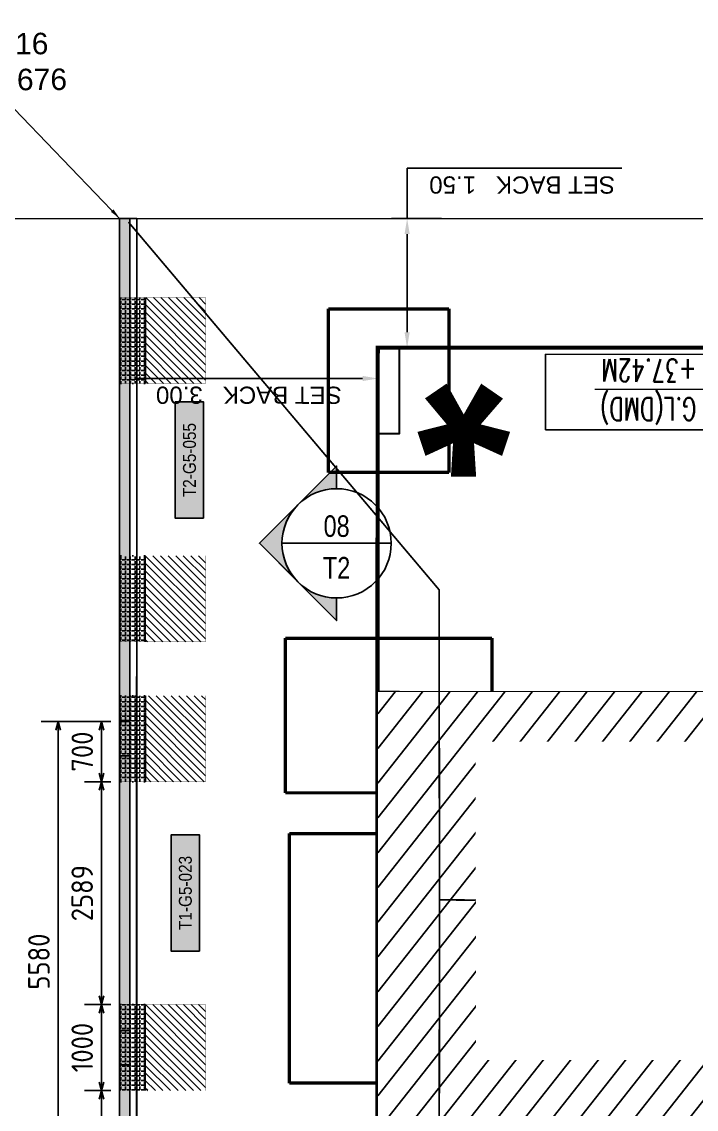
# Model space of a CAD drawing. Header units: centimetres. Extents: x -6122352 to 4157695, y -1694241 to 1947892.
# Drawn here: x 146221 to 154058, y -161125 to -148489 of the extents above; entities that cross this region are included whole.
import ezdxf
from ezdxf.enums import TextEntityAlignment as Align
from ezdxf.xclip import XClip

# ---------------------------------------------------------------- set-up
doc = ezdxf.new("R2010")
doc.units = ezdxf.units.CM
doc.header["$MEASUREMENT"] = 0
doc.header["$XCLIPFRAME"] = 2
doc.header["$PDMODE"] = 66
doc.header["$PDSIZE"] = 100
for name, pattern in [('DASHED2', [0.375, 0.25, -0.125]), ('XR-AR-END-SETTING OUT PLAN$0$23261-XR-AR-SI-GF$0$HIDDEN', [0.375, 0.25, -0.125]), ('XR-AR-END-SETTING OUT PLAN$0$23585-XR-AR-END-GROUND FLOOR$0$23261-XR-AR-SI-GF$0$HIDDEN', [0.375, 0.25, -0.125]), ('XR-AR-END-SETTING OUT PLAN$0$23585-XR-AR-END-GROUND FLOOR$0$945-4P-1-101-GROUND FLOOR PLAN$0$XR-MIDDLE-GROUND FLOOR PLAN$0$HIDDEN2', [0.1875, 0.125, -0.0625]), ('XR-AR-END-SETTING OUT PLAN$0$23585-XR-AR-END-GROUND FLOOR$0$XR-END-GROUND FLOOR PLAN$0$HIDDEN2', [0.1875, 0.125, -0.0625])]:
    doc.linetypes.add(name, pattern=pattern)
for name, color, linetype in [('00-MI-DIM', 7, 'Continuous'), ('23585-XR-AR-BOUNDARY WALLS AND SETBACKS$0$setback', 7, 'XR-AR-END-SETTING OUT PLAN$0$23261-XR-AR-SI-GF$0$HIDDEN'), ('@MI-FOOTINGS', 7, 'Continuous'), ('@MI-MEP', 7, 'Continuous'), ('@MI-REF LAYER', 7, 'Continuous'), ('@MI-TYPE-01', 30, 'Continuous'), ('@MI-TYPE-02', 6, 'Continuous'), ('B_TH_6', 7, 'Continuous'), ('PANEL-TAGS', 7, 'Continuous'), ('XR-AR-END-SETTING OUT PLAN$0$23585-XR-AR-END-GROUND FLOOR$0$A-Flor-Strs', 1, 'Continuous'), ('XREF1$0$S-LEVELS', 2, 'Continuous'), ('XREF1$0$TYPICAL NEW PROFILE', 3, 'Continuous')]:
    doc.layers.add(name, color=color, linetype=linetype)
for name, color, linetype, lineweight, true_color in [('08-Compound Wall-1', 7, 'Continuous', 25, 0xa80000), ('23585-XR-AR-DAMAC PLOT LIMITS$0$1-End units', 7, 'Continuous', 5, 0xf8991e), ('23585-XR-AR-DAMAC PLOT LIMITS$0$1-Open Space', 7, 'Continuous', 5, 0x90cf5a)]:
    doc.layers.add(name, color=color, linetype=linetype, lineweight=lineweight, true_color=true_color)
for name, color, linetype, lineweight in [('@ Foundations', 4, 'DASHED2', 50), ('A-ANNO-TEXT', 3, 'Continuous', 25), ('Text Coordinate', 7, 'Continuous', 15), ('XR-AR-END-SETTING OUT PLAN$0$23585-XR-AR-END-GROUND FLOOR$0$A-DOOR-FULL', 1, 'Continuous', 9), ('XR-AR-END-SETTING OUT PLAN$0$23585-XR-AR-END-GROUND FLOOR$0$A-FLOR-OVHD', 9, 'XR-AR-END-SETTING OUT PLAN$0$23585-XR-AR-END-GROUND FLOOR$0$23261-XR-AR-SI-GF$0$HIDDEN', 15), ('XR-AR-END-SETTING OUT PLAN$0$23585-XR-AR-END-GROUND FLOOR$0$A-GLAZ-SILL', 8, 'Continuous', 5), ('XR-AR-END-SETTING OUT PLAN$0$23585-XR-AR-END-GROUND FLOOR$0$A-GLAZ-WNDO', 232, 'Continuous', 9), ('XR-AR-END-SETTING OUT PLAN$0$23585-XR-AR-END-GROUND FLOOR$0$A-WALL', 7, 'Continuous', 30), ('XR-AR-END-SETTING OUT PLAN$0$23585-XR-AR-END-GROUND FLOOR$0$S-COLS', 51, 'Continuous', 40), ('XR-AR-END-SETTING OUT PLAN$0$23585-XR-AR-END-GROUND FLOOR$0$S-COLS-PATT', 8, 'Continuous', 5), ('XREF1$0$36-TAGLVL', 23, 'Continuous', 9)]:
    doc.layers.add(name, color=color, linetype=linetype, lineweight=lineweight)
doc.styles.add('Arial', font='arialbd.ttf')
doc.styles.add('Arial Narrow', font='ARIALN.TTF', dxfattribs={"width": 0.95, "height": 500})
doc.styles.add('PANELTAG_STYLE', font='arial.ttf')
doc.styles.add('Schueco-BEMSTIL', font='isocpeur.ttf', dxfattribs={"width": 0.9})
doc.styles.get("Standard").update_dxf_attribs({"font": 'arial.ttf'})
doc.styles.add('TITLE', font='arial.ttf')
doc.styles.add('XREF1$0$DLT_TEXT', font='romans.shx', dxfattribs={"width": 0.7})
doc.dimstyles.new('MI- JWC-TXT-2.5 MM', dxfattribs={"dimscale": 1.5, "dimtxt": 2.5, "dimasz": 1, "dimexe": 2, "dimexo": 1, "dimgap": 1, "dimtad": 1, "dimdec": 0, "dimdsep": 46, "dimtxsty": 'Schueco-BEMSTIL', "dimblk": 'OPEN30', "dimcen": 0, "dimdle": 2, "dimclrd": 140, "dimclre": 8, "dimclrt": 40, "dimadec": 0, "dimazin": 2, "dimtfac": 1, "dimtdec": 0, "dimtix": 1, "dimtmove": 2, "dimatfit": 3, "dimldrblk": 'OPEN', "dimfxl": 2, "dimlwd": -1, "dimlwe": -1, "dimarcsym": 0})
doc.dimstyles.get("Standard").update_dxf_attribs({"dimtxt": 5, "dimasz": 0.5, "dimexe": 0.18, "dimexo": 0.0625, "dimgap": 0.09, "dimtad": 0, "dimtih": 1, "dimtoh": 1, "dimdec": 0, "dimzin": 0, "dimdsep": 46, "dimtxsty": 'Standard', "dimcen": 0.09, "dimadec": 0, "dimazin": 0, "dimtfac": 1, "dimtdec": 0, "dimtofl": 0, "dimtmove": 0, "dimatfit": 3, "dimfxl": 1, "dimtolj": 1, "dimtzin": 0, "dimarcsym": 0})

# ---------------------------------------------------------------- blocks, each defined once
blk = doc.blocks.new('23585-XR-AR-BOUNDARY WALLS AND SETBACKS')
at = {"layer": '08-Compound Wall-1'}
blk.add_line((496602.551, 2768903.823), (496602.416, 2768903.676), dxfattribs=at)
at = {"layer": '23585-XR-AR-BOUNDARY WALLS AND SETBACKS$0$setback', "ltscale": 40, "const_width": 0.05}
blk.add_lwpolyline([(496638.181, 2768940.488), (496634.026, 2768935.953), (496629.972, 2768931.529), (496625.919, 2768927.106), (496621.866, 2768922.682), (496617.812, 2768918.258), (496613.759, 2768913.834), (496609.705, 2768909.411), (496605.549, 2768904.874), (496619.926, 2768891.701), (496624.083, 2768896.237), (496628.136, 2768900.661), (496632.19, 2768905.085), (496636.243, 2768909.508), (496640.296, 2768913.932), (496644.35, 2768918.356), (496648.403, 2768922.78), (496652.558, 2768927.314)], close=True, dxfattribs=at)
at = {"layer": '@MI-TYPE-01'}
for p, q in [((496620.173, 2768887.678), (496602.551, 2768903.823)), ((496602.416, 2768903.676), (496620.111, 2768887.462))]:
    blk.add_line(p, q, dxfattribs=at)
blk = doc.blocks.new('A$C9d9485f6')
at = {"layer": 'A-ANNO-TEXT', "rotation": 312.4881850805905}
blk.add_blockref('23585-XR-AR-BOUNDARY WALLS AND SETBACKS', (-2377088.535, -1504219.252), dxfattribs=at)
blk = doc.blocks.new('23585-XR-AR-DAMAC PLOT LIMITS')
at = {"layer": '23585-XR-AR-DAMAC PLOT LIMITS$0$1-End units', "color": 251, "true_color": 0x636466}
blk.add_lwpolyline([(496626.294, 2768894.21), (496620.111, 2768887.462), (496602.416, 2768903.676), (496608.599, 2768910.424)], close=True, dxfattribs=at)
at = {"layer": '23585-XR-AR-DAMAC PLOT LIMITS$0$1-Open Space', "color": 251, "true_color": 0x636466}
blk.add_lwpolyline([(496620.111, 2768887.462), (496637.806, 2768871.248), (496635.78, 2768869.036), (496618.085, 2768885.251), (496600.389, 2768901.464), (496602.416, 2768903.676)], close=True, dxfattribs=at)
blk = doc.blocks.new('A$Cf093b529')
at = {"layer": 'A-ANNO-TEXT'}
blk.add_blockref('23585-XR-AR-DAMAC PLOT LIMITS', (-495391.99, -2768603.442), dxfattribs=at)
blk = doc.blocks.new('A$C711b571c')
at = {"color": 1, "true_color": 0xeb0000, "const_width": 0.008}
blk.add_lwpolyline([(54.302, 0), (54.303, -24), (45.15, -24), (39.15, -24), (33.15, -24), (27.15, -24), (21.15, -24), (15.15, -24), (9.15, -24), (0, -24), (0, 0), (9.15, 0), (15.15, 0), (21.15, 0), (27.15, 0), (33.15, 0), (39.15, 0), (45.15, 0)], close=True, dxfattribs=at)
blk = doc.blocks.new('*U35')
for points in [[(91, 0), (41, 0), (41, 1021), (91, 1021)], [(0, 0), (38, 0), (38, -50), (50, -50), (50, -250), (0, -250)], [(1100, 0), (1062, 0), (1062, -50), (1050, -50), (1050, -250), (1100, -250)]]:
    blk.add_lwpolyline(points, close=True)
at = {"color": 8, "linetype": 'XR-AR-END-SETTING OUT PLAN$0$23585-XR-AR-END-GROUND FLOOR$0$XR-END-GROUND FLOOR PLAN$0$HIDDEN2'}
blk.add_arc((41, 0), 1021, 0, 90, dxfattribs=at)
at = {"layer": 'XR-AR-END-SETTING OUT PLAN$0$23585-XR-AR-END-GROUND FLOOR$0$A-GLAZ-SILL', "linetype": 'XR-AR-END-SETTING OUT PLAN$0$23585-XR-AR-END-GROUND FLOOR$0$945-4P-1-101-GROUND FLOOR PLAN$0$XR-MIDDLE-GROUND FLOOR PLAN$0$HIDDEN2', "ltscale": 3}
blk.add_lwpolyline([(0, 0), (1100, 0), (1100, -250), (0, -250)], close=True, dxfattribs=at)
blk = doc.blocks.new('*U37')
for points in [[(91, 0), (41, 0), (41, 1021), (91, 1021)], [(0, 0), (38, 0), (38, -50), (50, -50), (50, -110), (0, -110)], [(1100, 0), (1062, 0), (1062, -50), (1050, -50), (1050, -110), (1100, -110)]]:
    blk.add_lwpolyline(points, close=True)
at = {"color": 8, "linetype": 'XR-AR-END-SETTING OUT PLAN$0$23585-XR-AR-END-GROUND FLOOR$0$XR-END-GROUND FLOOR PLAN$0$HIDDEN2'}
blk.add_arc((41, 0), 1021, 0, 90, dxfattribs=at)
at = {"layer": 'XR-AR-END-SETTING OUT PLAN$0$23585-XR-AR-END-GROUND FLOOR$0$A-GLAZ-SILL', "linetype": 'XR-AR-END-SETTING OUT PLAN$0$23585-XR-AR-END-GROUND FLOOR$0$945-4P-1-101-GROUND FLOOR PLAN$0$XR-MIDDLE-GROUND FLOOR PLAN$0$HIDDEN2', "ltscale": 3}
blk.add_lwpolyline([(0, 0), (1100, 0), (1100, -110), (0, -110)], close=True, dxfattribs=at)
blk = doc.blocks.new('XR-AR-END-SETTING OUT PLAN$0$23585-XR-AR-END-GROUND FLOOR$0$A$C75a8815d')
at = {"layer": 'XR-AR-END-SETTING OUT PLAN$0$23585-XR-AR-END-GROUND FLOOR$0$S-COLS', "color": 252, "lineweight": 30}
for points in [[(0, 3500), (0, 2700), (250, 2700), (250, 3500)], [(0, 0), (0, 550), (250, 550), (250, 0)], [(0, -4000), (0, -3000), (250, -3000), (250, -4000)]]:
    blk.add_lwpolyline(points, close=True, dxfattribs=at)
blk = doc.blocks.new('XR-AR-END-SETTING OUT PLAN')
at = {"layer": 'XR-AR-END-SETTING OUT PLAN$0$23585-XR-AR-END-GROUND FLOOR$0$A-FLOR-OVHD', "color": 8}
blk.add_line((3200, 10250), (3200, 9000), dxfattribs=at)
at = {"layer": 'XR-AR-END-SETTING OUT PLAN$0$23585-XR-AR-END-GROUND FLOOR$0$A-FLOR-OVHD', "color": 8, "ltscale": 5}
for p, q in [((4150, 9210), (3250, 9610)), ((3250, 9210), (4150, 9610))]:
    blk.add_line(p, q, dxfattribs=at)
blk.add_lwpolyline([(3250, 9210), (4150, 9210), (4150, 9610), (3250, 9610)], close=True, dxfattribs=at)
at = {"layer": 'XR-AR-END-SETTING OUT PLAN$0$23585-XR-AR-END-GROUND FLOOR$0$A-Flor-Strs', "color": 8}
for p, q in [((3000, 10250), (3000, 9000)), ((3300, 10250), (3300, 9000)), ((3300, 9550), (3171, 9681)), ((3000, 9550), (3300, 9550)), ((3300, 9550), (3171, 9419))]:
    blk.add_line(p, q, dxfattribs=at)
at = {"layer": 'XR-AR-END-SETTING OUT PLAN$0$23585-XR-AR-END-GROUND FLOOR$0$A-GLAZ-SILL', "color": 8}
blk.add_line((3250, 6050), (3250, 8200), dxfattribs=at)
at = {"layer": 'XR-AR-END-SETTING OUT PLAN$0$23585-XR-AR-END-GROUND FLOOR$0$A-GLAZ-WNDO', "color": 8}
for p, q in [((3000, 8200), (3000, 8150)), ((3150, 8150), (3000, 8150)), ((3150, 8200), (3150, 8150)), ((3150, 6100), (3150, 8200)), ((3000, 7448), (3000, 7498)), ((3000, 7498), (3150, 7498)), ((3150, 7498), (3150, 7448)), ((3150, 7448), (3000, 7448)), ((3000, 6747), (3000, 6797)), ((3000, 6797), (3150, 6797)), ((3150, 6747), (3000, 6747)), ((3150, 6797), (3150, 6747)), ((3000, 6050), (3000, 6100)), ((3000, 6100), (3150, 6100)), ((3150, 6100), (3150, 6050)), ((3000, 6050), (3250, 6050))]:
    blk.add_line(p, q, dxfattribs=at)
for points in [[(3250, 8200), (3000, 8200)], [(3000, 7498), (3000, 8150)], [(3050, 8150), (3050, 7498)], [(3000, 6100), (3000, 7448)], [(3050, 7448), (3050, 6797)], [(3050, 6747), (3050, 6100)]]:
    blk.add_lwpolyline(points, dxfattribs=at)
at = {"layer": 'XR-AR-END-SETTING OUT PLAN$0$23585-XR-AR-END-GROUND FLOOR$0$A-WALL', "color": 8}
for points in [[(9250, 6650), (9050, 6650), (9050, 8750), (6850, 8750), (6850, 8700), (6750, 8700), (6750, 8750), (6650, 8750), (6650, 8850), (6950, 8850), (6950, 8900), (7050, 8900), (7050, 8850), (9050, 8850), (9050, 10350), (7050, 10350), (7050, 9800), (6950, 9800), (6950, 10550), (7050, 10550), (7050, 10450), (9050, 10450), (9050, 19523), (9250, 19523)], [(4790, 8750), (3250, 8750), (3250, 8200), (3000, 8200), (3000, 9000), (4540, 9000), (4540, 9050), (4790, 9050)], [(5650, 8750), (4790, 8750), (4790, 8850), (5650, 8850)], [(3250, 5750), (3250, 5750), (3250, 6050), (3000, 6050), (3000, 5500), (3250, 5500)], [(3250, 5500), (7760, 5500), (7760, 5750), (3250, 5750)]]:
    blk.add_lwpolyline(points, close=True, dxfattribs=at)
blk.add_lwpolyline([(3850, 10500), (5750, 10500), (5750, 10250), (4790, 10250), (4790, 10150), (4540, 10150), (4540, 10250), (3000, 10250), (3000, 12000), (3250, 12000), (3250, 11100), (3850, 11100), (3850, 10500)], dxfattribs=at)
at = {"layer": 'XR-AR-END-SETTING OUT PLAN$0$23585-XR-AR-END-GROUND FLOOR$0$A-DOOR-FULL', "color": 8, "xscale": -1, "rotation": 270}
blk.add_blockref('*U35', (4790, 9050), dxfattribs=at)
at = {"layer": 'XR-AR-END-SETTING OUT PLAN$0$23585-XR-AR-END-GROUND FLOOR$0$A-DOOR-FULL', "color": 8, "xscale": 0.9090909090912127, "yscale": 0.9090909090912127, "zscale": 0.9090909090912127, "rotation": 179.9999999999999}
blk.add_blockref('*U37', (6650, 8750), dxfattribs=at)
at = {"layer": 'XR-AR-END-SETTING OUT PLAN$0$23585-XR-AR-END-GROUND FLOOR$0$S-COLS-PATT', "color": 8}
blk.add_blockref('XR-AR-END-SETTING OUT PLAN$0$23585-XR-AR-END-GROUND FLOOR$0$A$C75a8815d', (3000, 5500), dxfattribs=at)
blk = doc.blocks.new('END UNIT')
at = {"xscale": 0.001, "yscale": 0.001, "zscale": 0.001}
blk.add_blockref('XR-AR-END-SETTING OUT PLAN', (-9.15, 0), dxfattribs=at)
blk = doc.blocks.new('TH_6')
at = {"xscale": -1}
blk.add_blockref('END UNIT', (495838.305, 2769163.997), dxfattribs=at)
at = {"insert": (495843.455, 2769166.997), "char_height": 2, "attachment_point": 2, "style": 'Arial'}
blk.add_mtext('\\pxqc;*', dxfattribs=at)
blk = doc.blocks.new('23585-XR-AR-MALDIVE-3$0$TH_6')
at = {"layer": 'B_TH_6', "xscale": 1.000019685734281, "yscale": 1.000019685734281, "zscale": 1.000019685734281}
blk.add_blockref('TH_6', (-9.76, -54.513), dxfattribs=at)
at = {"layer": '@ Foundations', "linetype": 'DASHED2', "ltscale": 25}
for points in [[(495843.181, 2769171.142), (495843.181, 2769174.042), (495845.481, 2769174.042), (495845.481, 2769171.142)], [(495845.531, 2769168.872), (495843.131, 2769168.872), (495843.131, 2769170.672), (495845.531, 2769170.672)], [(495843.631, 2769165.047), (495843.631, 2769166.947), (495845.031, 2769166.947), (495845.031, 2769165.047)]]:
    blk.add_lwpolyline(points, close=True, dxfattribs=at)
blk = doc.blocks.new('XREF1$0$LVL  ATTR')
at = {"color": 7}
blk.add_wipeout([(-0.337, 0.384), (1.897, 0.384), (1.897, -0.45), (-0.337, -0.45)], dxfattribs=at)
at = {"layer": 'XREF1$0$36-TAGLVL', "extrusion": (-4.88814e-07, 1.40652e-17, 1)}
h = blk.add_hatch(color=252, dxfattribs=at)
h.paths.add_polyline_path([(-0.065, 0.156, 0.414214), (-0.222, 0), (-0.065, 0)])
h.paths.add_polyline_path([(0.091, 0), (-0.065, 0), (-0.065, -0.156, 0.414214)])
for p, q in [((-0.065, -0.26), (-0.065, 0.26)), ((1.351, 0, 0), (-0.325, 0, 0))]:
    blk.add_line(p, q, dxfattribs=at)
blk.add_circle((-0.065, 0, 0), 0.156, dxfattribs=at)
at = {"layer": 'XREF1$0$S-LEVELS', "color": 1}
blk.add_lwpolyline([(-0.337, 0.384), (1.897, 0.384), (1.897, -0.45), (-0.337, -0.45)], close=True, dxfattribs=at)
at = {"layer": 'XREF1$0$TYPICAL NEW PROFILE', "color": 3, "style": 'XREF1$0$DLT_TEXT', "width": 0.7}
for tag, p in [('+0.00M', (0.241, 0.067, 0)), ('S.S.L', (0.241, -0.345, 0))]:
    blk.add_attdef(tag, p, '', height=0.25, dxfattribs=at)
blk = doc.blocks.new('*D490')
at = {"color": 0, "lineweight": -2, "transparency": 16777216}
for p, q in [((494370.486, 2767861.932), (494370.917, 2767861.932)), ((494370.737, 2767860.61), (494370.737, 2767861.752)), ((494370.336, 2767860.43), (494370.917, 2767860.43)), ((494370.737, 2767859.845), (494370.737, 2767860.43)), ((494368.244, 2767859.845), (494370.737, 2767859.845))]:
    blk.add_line(p, q, dxfattribs=at)
at = {"color": 0, "transparency": 16777216}
for points in [[(494370.707, 2767861.752), (494370.767, 2767861.752), (494370.737, 2767861.932)], [(494370.707, 2767860.61), (494370.767, 2767860.61), (494370.737, 2767860.43)]]:
    blk.add_solid(points, dxfattribs=at)
at = {"layer": 'Defpoints', "color": 0, "transparency": 16777216}
for p in [(494370.423, 2767861.932), (494370.737, 2767861.932), (494370.274, 2767860.43)]:
    blk.add_point(p, dxfattribs=at)
at = {"color": 0, "transparency": 16777216, "insert": (494369.401, 2767860.039), "char_height": 0.2, "attachment_point": 5}
blk.add_mtext('\\A1;SET BACK   1.50', dxfattribs=at)
blk = doc.blocks.new('*D493')
at = {"color": 0, "lineweight": -2, "transparency": 16777216}
for p, q in [((494371.075, 2767862.138), (494371.075, 2767862.469)), ((494374.077, 2767862.138), (494374.077, 2767862.469)), ((494373.897, 2767862.289), (494371.255, 2767862.289))]:
    blk.add_line(p, q, dxfattribs=at)
at = {"color": 0, "transparency": 16777216}
for points in [[(494371.255, 2767862.319), (494371.255, 2767862.259), (494371.075, 2767862.289)], [(494373.897, 2767862.319), (494373.897, 2767862.259), (494374.077, 2767862.289)]]:
    blk.add_solid(points, dxfattribs=at)
at = {"layer": 'Defpoints', "color": 0, "transparency": 16777216}
for p in [(494371.075, 2767862.289), (494371.075, 2767862.076), (494374.077, 2767862.076)]:
    blk.add_point(p, dxfattribs=at)
at = {"color": 0, "transparency": 16777216, "insert": (494372.576, 2767862.482), "char_height": 0.2, "attachment_point": 5}
blk.add_mtext('\\A1;SET BACK   3.00', dxfattribs=at)
blk = doc.blocks.new('T1-FOOTING')
at = {"transparency": 33554679}
h = blk.add_hatch(dxfattribs=at)
h.set_pattern_fill('ANGLE', color=256, scale=500)
h.set_pattern_definition([(0, (0, 0), (0, 137.5), [100, -37.5]), (90, (0, 0), (-137.5, 8e-15), [100, -37.5])])
h.paths.add_polyline_path([(-500, -300), (500, -300), (500, 0), (-500, 0)])
h.paths.add_polyline_path([(-499.75, -299.75), (499.75, -299.75), (499.75, -0.25), (-499.75, -0.25)], flags=16)
h = blk.add_hatch(dxfattribs=at)
h.set_pattern_fill('ANGLE', color=8, scale=200)
h.set_pattern_definition([(0, (0, 0), (0, 55), [40, -15]), (90, (0, 0), (-55, 3e-15), [40, -15])])
h.paths.add_polyline_path([(500, -300), (500, 0), (-500, 0), (-500, -300)])
h = blk.add_hatch(dxfattribs=at)
h.set_pattern_fill('ANSI31', color=8, scale=500)
h.paths.add_polyline_path([(500, -1000), (500, -300), (-500, -300), (-500, -1000)])
at = {"layer": '@MI-TYPE-01', "color": 240, "linetype": 'DASHED2', "true_color": 0xed1f24}
blk.add_line((-500, -300), (500, -300), dxfattribs=at)
at = {"layer": '@MI-TYPE-01', "color": 240, "true_color": 0xed1f24, "const_width": 2.5}
blk.add_lwpolyline([(-500, 0), (500, 0), (500, -1000), (-500, -1000)], close=True, dxfattribs=at)
blk = doc.blocks.new('A$C90a9385a')
at = {"layer": '@MI-TYPE-02'}
h = blk.add_hatch(color=256, dxfattribs=at)
h.dxf.hatch_style = 1
h.paths.add_polyline_path([(5835, 0), (0, 0), (0, -120), (5835, -120)])
at = {"layer": '@MI-TYPE-02', "const_width": 2.5}
blk.add_lwpolyline([(5835, 0), (0, 0), (0, -120), (5835, -120)], close=True, dxfattribs=at)
at = {"layer": '@MI-FOOTINGS', "color": 240, "true_color": 0xed1f24}
for p in [(1417.5, 0.9), (4417.5, 0.9)]:
    blk.add_blockref('T1-FOOTING', p, dxfattribs=at)
blk = doc.blocks.new('RCC COPING')
at = {"layer": '@MI-TYPE-01', "transparency": 33554679}
h = blk.add_hatch(color=8, dxfattribs=at)
h.dxf.hatch_style = 1
h.paths.add_polyline_path([(60, 200), (-60, 200), (-60, -200), (60, -200)])
at = {"layer": '@MI-TYPE-01', "color": 30}
blk.add_lwpolyline([(-60, 200), (60, 200), (60, -200), (-60, -200)], close=True, dxfattribs=at)
blk = doc.blocks.new('31309MM')
at = {"layer": '@MI-TYPE-01', "transparency": 33554679}
h = blk.add_hatch(color=30, dxfattribs=at)
h.dxf.hatch_style = 1
h.paths.add_polyline_path([(0, 120), (5582, 120), (5582, 0), (0, 0)])
h.paths.add_polyline_path([(5592, 0), (12764, 0), (12764, 120), (5592, 120)])
h.paths.add_polyline_path([(12774, 120), (18356, 120), (18356, 0), (12774, 0)])
h.paths.add_polyline_path([(18366, 0), (23537, 0), (23537, 120), (18366, 120)])
h.paths.add_polyline_path([(23547, 120), (30720, 120), (30720, 0), (23547, 0)])
h.paths.add_polyline_path([(30730, 0), (36309, 0), (36309, 120), (30730, 120)])
at = {"layer": '@MI-TYPE-01', "color": 30}
blk.add_lwpolyline([(30730, 0), (36309, 0), (36309, 120), (30730, 120)], close=True, dxfattribs=at)
at = {"layer": '@MI-TYPE-01', "color": 240, "true_color": 0xed1f24, "rotation": 89.95700707059105}
for p in [(32520, 60), (36109, 60)]:
    blk.add_blockref('RCC COPING', p, dxfattribs=at)
blk = doc.blocks.new('A$Ceca04276')
at = {"layer": '@MI-TYPE-01', "color": 30, "rotation": 89.98971944707202}
blk.add_blockref('31309MM', (0, 10), dxfattribs=at)
blk = doc.blocks.new('_Open30')
at = {"color": 0, "linetype": 'ByBlock', "lineweight": -2}
for p, q in [((-1, 0.27), (0, 0)), ((0, 0), (-1, -0.27)), ((0, 0), (-1, 0))]:
    blk.add_line(p, q, dxfattribs=at)
blk = doc.blocks.new('*D1031')
at = {"layer": '00-MI-DIM', "color": 8, "transparency": 16777216}
for p, q in [((147257, -156619), (146445, -156619)), ((147256, -162199), (146444, -162199))]:
    blk.add_line(p, q, dxfattribs=at)
at = {"layer": '00-MI-DIM', "color": 140, "transparency": 16777216}
blk.add_line((146644, -162099), (146645, -156719), dxfattribs=at)
at = {"layer": 'Defpoints', "color": 0, "transparency": 16777216}
for p in [(146645, -156619), (147357, -156619), (147356, -162199)]:
    blk.add_point(p, dxfattribs=at)
at = {"layer": '00-MI-DIM', "color": 140, "transparency": 16777216, "xscale": 100, "yscale": 100, "zscale": 100}
for p, rotation in [((146645, -156619), 89.989953765515), ((146644, -162199), 269.989953765515)]:
    blk.add_blockref('_Open30', p, dxfattribs=dict(at, rotation=rotation))
at = {"layer": '00-MI-DIM', "color": 40, "transparency": 16777216, "insert": (146420, -159409), "char_height": 250, "attachment_point": 5, "rotation": 89.99, "style": 'Schueco-BEMSTIL'}
blk.add_mtext('5580', dxfattribs=at)
blk = doc.blocks.new('_Open')
at = {"color": 0, "linetype": 'ByBlock', "lineweight": -2}
for p, q in [((-1, 0.2), (0, 0)), ((-1, -0.2), (0, 0)), ((0, 0), (-1, 0))]:
    blk.add_line(p, q, dxfattribs=at)
blk = doc.blocks.new('*D1019')
at = {"layer": '@MI-TYPE-02', "color": 8, "transparency": 16777216}
for p, q in [((147256, -160908), (146948, -160908)), ((147256, -163500), (146948, -163500))]:
    blk.add_line(p, q, dxfattribs=at)
at = {"layer": '@MI-TYPE-02', "color": 140, "transparency": 16777216}
blk.add_line((147148, -163400), (147148, -161008), dxfattribs=at)
at = {"layer": 'Defpoints', "color": 0, "transparency": 16777216}
for p in [(147148, -160908), (147356, -160908), (147356, -163500)]:
    blk.add_point(p, dxfattribs=at)
at = {"layer": '@MI-TYPE-02', "color": 140, "transparency": 16777216, "xscale": 100, "yscale": 100, "zscale": 100}
for p, rotation in [((147148, -160908), 89.98984397145455), ((147148, -163500), 269.9898439714545)]:
    blk.add_blockref('_Open30', p, dxfattribs=dict(at, rotation=rotation))
at = {"layer": '@MI-TYPE-02', "color": 40, "transparency": 16777216, "insert": (146923, -162204), "char_height": 250, "attachment_point": 5, "rotation": 89.9898, "style": 'Schueco-BEMSTIL'}
blk.add_mtext('2591', dxfattribs=at)
blk = doc.blocks.new('*D1020')
at = {"layer": '@MI-TYPE-02', "color": 8, "transparency": 16777216}
for p, q in [((147256, -159908), (146948, -159908)), ((147256, -160908), (146948, -160908))]:
    blk.add_line(p, q, dxfattribs=at)
at = {"layer": '@MI-TYPE-02', "color": 140, "transparency": 16777216}
blk.add_line((147148, -160808), (147148, -160008), dxfattribs=at)
at = {"layer": 'Defpoints', "color": 0, "transparency": 16777216}
for p in [(147148, -159908), (147356, -159908), (147356, -160908)]:
    blk.add_point(p, dxfattribs=at)
at = {"layer": '@MI-TYPE-02', "color": 140, "transparency": 16777216, "xscale": 100, "yscale": 100, "zscale": 100}
for p, rotation in [((147148, -159908), 89.98984397145455), ((147148, -160908), 269.9898439714545)]:
    blk.add_blockref('_Open30', p, dxfattribs=dict(at, rotation=rotation))
at = {"layer": '@MI-TYPE-02', "color": 40, "transparency": 16777216, "insert": (146923, -160408), "char_height": 250, "attachment_point": 5, "rotation": 89.9898, "style": 'Schueco-BEMSTIL'}
blk.add_mtext('1000', dxfattribs=at)
blk = doc.blocks.new('*D1021')
at = {"layer": '@MI-TYPE-02', "color": 8, "transparency": 16777216}
for p, q in [((147257, -157319), (146949, -157319)), ((147256, -159908), (146948, -159908))]:
    blk.add_line(p, q, dxfattribs=at)
at = {"layer": '@MI-TYPE-02', "color": 140, "transparency": 16777216}
blk.add_line((147148, -159808), (147149, -157419), dxfattribs=at)
at = {"layer": 'Defpoints', "color": 0, "transparency": 16777216}
for p in [(147149, -157319), (147357, -157319), (147356, -159908)]:
    blk.add_point(p, dxfattribs=at)
at = {"layer": '@MI-TYPE-02', "color": 140, "transparency": 16777216, "xscale": 100, "yscale": 100, "zscale": 100}
for p, rotation in [((147149, -157319), 89.98984397145455), ((147148, -159908), 269.9898439714545)]:
    blk.add_blockref('_Open30', p, dxfattribs=dict(at, rotation=rotation))
at = {"layer": '@MI-TYPE-02', "color": 40, "transparency": 16777216, "insert": (146923, -158614), "char_height": 250, "attachment_point": 5, "rotation": 89.9898, "style": 'Schueco-BEMSTIL'}
blk.add_mtext('2589', dxfattribs=at)
blk = doc.blocks.new('*D1022')
at = {"layer": '@MI-TYPE-02', "color": 8, "transparency": 16777216}
for p, q in [((147257, -156619), (146949, -156619)), ((147257, -157319), (146949, -157319))]:
    blk.add_line(p, q, dxfattribs=at)
at = {"layer": '@MI-TYPE-02', "color": 140, "transparency": 16777216}
blk.add_line((147149, -157219), (147149, -156719), dxfattribs=at)
at = {"layer": 'Defpoints', "color": 0, "transparency": 16777216}
for p in [(147149, -156619), (147357, -156619), (147357, -157319)]:
    blk.add_point(p, dxfattribs=at)
at = {"layer": '@MI-TYPE-02', "color": 140, "transparency": 16777216, "xscale": 100, "yscale": 100, "zscale": 100}
for p, rotation in [((147149, -156619), 89.98984397145455), ((147149, -157319), 269.9898439714545)]:
    blk.add_blockref('_Open30', p, dxfattribs=dict(at, rotation=rotation))
at = {"layer": '@MI-TYPE-02', "color": 40, "transparency": 16777216, "insert": (146924, -156969), "char_height": 250, "attachment_point": 5, "rotation": 89.9898, "style": 'Schueco-BEMSTIL'}
blk.add_mtext('700', dxfattribs=at)
blk = doc.blocks.new('PANELTAG')
at = {"layer": 'PANEL-TAGS', "color": 1}
blk.add_lwpolyline([(-13.5, -3.3), (13.5, -3.3), (13.5, 3.3), (-13.5, 3.3)], close=True, dxfattribs=at)
at = {"layer": 'PANEL-TAGS', "color": 40, "true_color": 0xffd700}
blk.add_solid([(-13.5, -3.3), (13.5, -3.3), (-13.5, 3.3), (13.5, 3.3)], dxfattribs=at)
at = {"layer": 'PANEL-TAGS', "color": 5, "style": 'PANELTAG_STYLE', "width": 0.85}
blk.add_attdef('TAGNO', text='', height=3, dxfattribs=at).set_placement((0, 0), align=Align.MIDDLE)
blk = doc.blocks.new('*U3659')
h = blk.add_hatch(color=94)
edge = h.paths.add_edge_path()
edge.add_line((0, -6.35), (0, -8.98))
edge.add_line((0, -8.98), (-8.98, 0))
edge.add_line((-8.98, 0), (0, 8.98))
edge.add_line((0, 8.98), (0, 6.35))
edge.add_arc((0, 0), 6.35, 90, 270)
at = {"color": 94}
blk.add_line((-6.35, 0), (6.35, 0), dxfattribs=at)
blk.add_lwpolyline([(0, -6.35), (0, -8.98), (-8.98, 0), (0, 8.98), (0, 6.35, 1)], format="xyb", close=True, dxfattribs=at)
blk.add_lwpolyline([(-4.49, 4.49, 0.414214), (-4.49, -4.49), (-8.98, 0), (-4.49, 4.49)], format="xyb", close=True)
blk.add_circle((0, 0), 6.35, dxfattribs=at)
at = {"style": 'Arial Narrow', "width": 0.95, "flags": 8}
blk.add_attdef('VIEWNUMBER', text='', height=2.5, dxfattribs=at).set_placement((0, 0), align=Align.BOTTOM_CENTER)
blk.add_attdef('SHEETNUMBER', text='', height=2.5, dxfattribs=at).set_placement((0, -1.59), align=Align.TOP_CENTER)
blk = doc.blocks.new('A$C041ab15c')
at = {"color": 1, "true_color": 0xeb0000, "const_width": 0.008}
blk.add_lwpolyline([(54.302, 0), (54.303, -24), (45.15, -24), (39.15, -24), (33.15, -24), (27.15, -24), (21.15, -24), (15.15, -24), (9.15, -24), (0, -24), (0, 0), (9.15, 0), (15.15, 0), (21.15, 0), (27.15, 0), (33.15, 0), (39.15, 0), (45.15, 0)], close=True, dxfattribs=at)
dim = blk.add_linear_dim(base=(51.3, -22.14), p1=(54.303, -22.353), p2=(51.3, -22.353), text='SET BACK   <>', dimstyle='Standard', override={"dimtxt": 0.2, "dimtad": 1, "dimtih": 0, "dimdec": 2})
dim.commit()
dim.dimension.update_dxf_attribs({"geometry": '*D493', "text_midpoint": (52.801, -21.946), "insert": (-494319.775, -2767884.429)})
dim = blk.add_linear_dim(base=(50.962, -22.497), p1=(50.499, -23.998), p2=(50.649, -22.497), angle=90, text='SET BACK   <>', dimstyle='Standard', override={"dimtxt": 0.2, "dimtad": 1, "dimtih": 0, "dimdec": 2, "dimtmove": 1})
dim.commit()
dim.dimension.update_dxf_attribs({"geometry": '*D490', "text_midpoint": (50.962, -24.583), "dimtype": 128, "insert": (-494319.775, -2767884.429)})

msp = doc.modelspace()

# ---------------------------------------------------------------- linework, layer by layer
at = {"layer": '@MI-TYPE-02'}
msp.add_lwpolyline([(147358.10425, -150774.46183), (147357.05878, -156609.46174), (147477.05877, -156609.48324), (147478.10424, -150774.48333)], close=True, dxfattribs=at)

# ---------------------------------------------------------------- block references
at = {"layer": '@MI-MEP', "color": 10, "xscale": 1000, "yscale": 1000, "zscale": 1000, "rotation": 179.9905626783327}
msp.add_blockref('A$C711b571c', (201656.25006, -174783.93907), dxfattribs=at)
at = {"layer": '@MI-REF LAYER', "xscale": 1000, "yscale": 1000, "zscale": 1000}
msp.add_blockref('A$C9d9485f6', (-23958.95046, 48155.57226), dxfattribs=at)
at = {"layer": '@MI-REF LAYER', "xscale": 1000, "yscale": 1000, "zscale": 1000, "rotation": 312.4882903633292}
msp.add_blockref('A$Cf093b529', (-891608.73293, 539022.72011), dxfattribs=at)
at = {"layer": '@MI-TYPE-02', "xscale": -1, "rotation": 359.9795117387576}
msp.add_blockref('A$Ceca04276', (147350.64768, -192938.48375), dxfattribs=at)

# ---------------------------------------------------------------- dimensions: what is measured, and where the dimension line sits
at = {"layer": '00-MI-DIM'}
dim = msp.add_linear_dim(base=(146645.22848, -156619.08563), p1=(147355.63955, -162199.03682), p2=(147356.78315, -156619.2104), angle=89.989953766, dimstyle='MI- JWC-TXT-2.5 MM', dxfattribs=at)
dim.commit()
dim.dimension.update_dxf_attribs({"geometry": '*D1031', "text_midpoint": (146419.7393, -159408.95941)})
at = {"layer": '@MI-TYPE-02'}
for base, p1, p2, picture, middle in [((147148.74749, -156619.17352), (147356.589, -157319.30036), (147356.78372, -156619.2104), '*D1022', (147148.68544, -156969.21851)), ((147148.6234, -157319.2635), (147356.1862, -159908.33435), (147356.589, -157319.30036), '*D1021', (147148.39394, -158613.78049)), ((147148.16447, -159908.29748), (147356.01086, -160908.33433), (147356.1862, -159908.33435), '*D1020', (147148.07585, -160408.29747)), ((147147.98722, -160908.29746), (147355.55649, -163499.73935), (147356.01086, -160908.33433), '*D1019', (147147.75755, -162203.99997))]:
    dim = msp.add_linear_dim(base=base, p1=p1, p2=p2, angle=89.989843972, dimstyle='MI- JWC-TXT-2.5 MM', dxfattribs=at)
    dim.commit()
    dim.dimension.update_dxf_attribs({"geometry": picture, "text_midpoint": middle, "dimtype": 160})

# ---------------------------------------------------------------- leaders
at = {"layer": 'Text Coordinate', "color": 10, "annotation_type": 0, "has_hookline": 1, "hookline_direction": 1, "horizontal_direction": (0.67544, -0.737415, 0)}
msp.add_leader([(147358.10441, -150773.46344), (145938.28675, -149305.30016)], dimstyle='Standard', override={"dimasz": 125}, dxfattribs=at)

# ---------------------------------------------------------------- next in the draw order: block references
at = {"layer": '@MI-REF LAYER'}
ref = msp.add_blockref('23585-XR-AR-MALDIVE-3$0$TH_6', (496470287.62316, 2768928042.14645), dxfattribs=dict(at, xscale=1000, yscale=1000, zscale=1000, rotation=179.9901620352055))
XClip(ref).set_block_clipping_path([(495793.2155548502, 2769187.9369901186), (495793.2169750989, 2769163.9974125745), (495847.2586643086, 2769163.9971258836), (495847.2579624881, 2769187.9370612334), (495838.3188655199, 2769187.8966883179), (495832.3187208367, 2769187.8968356531), (495826.3187141446, 2769187.8968359823), (495820.3187054312, 2769187.8968305429), (495814.3189793034, 2769187.8968236684), (495808.3189702737, 2769187.8968236437), (495802.3189610406, 2769187.8968233746)])

# ---------------------------------------------------------------- next in the draw order: texts
at = {"layer": 'Text Coordinate', "color": 7, "insert": (144357.2385, -148966.11265), "char_height": 250, "attachment_point": 4, "rotation": 0.378738189, "style": 'TITLE', "bg_fill": 3, "box_fill_scale": 1.5, "bg_fill_color": 256, "bg_fill_true_color": 13158600, "bg_fill_transparency": 0}
msp.add_mtext('E 496602.416\\PN 2768903.676', dxfattribs=at)

# ---------------------------------------------------------------- next in the draw order: block references
at = {"layer": '00-MI-DIM'}
ref = msp.add_blockref('*U3659', (149879.42471, -154549.37321, 11.23082), dxfattribs=dict(at, xscale=100, yscale=100, zscale=100))
ref.add_attrib('VIEWNUMBER', '08', dxfattribs={"layer": '0', "height": 250, "style": 'Arial Narrow', "width": 0.95}).set_placement((149879.42471, -154549.37321, 11.23082), align=Align.BOTTOM_CENTER)
ref.add_attrib('SHEETNUMBER', 'T2', dxfattribs={"layer": '0', "height": 250, "style": 'Arial Narrow', "width": 0.95}).set_placement((149879.42471, -154708.12321, 11.23082), align=Align.TOP_CENTER)
at = {"layer": '@MI-FOOTINGS', "color": 240, "true_color": 0xed1f24, "rotation": 89.98995376478538}
for p in [(147356.74807, -156819.30038), (147355.95858, -160408.33432)]:
    msp.add_blockref('T1-FOOTING', p, dxfattribs=at)
at = {"layer": '@MI-REF LAYER', "color": 7}
ref = msp.add_blockref('XREF1$0$LVL  ATTR', (154302.21356, -152757.57274, 0.15112), dxfattribs=dict(at, xscale=-1051.480567989675, yscale=1051.480567989676, zscale=1051.480567989675, rotation=359.9901630524215))
ref.add_attrib('S.S.L', 'G.L(DMD)', (154059.15002, -152857.70264), dxfattribs={"layer": 'XREF1$0$TYPICAL NEW PROFILE', "color": 3, "height": 262.870142, "rotation": 179.990166346, "style": 'XREF1$0$DLT_TEXT', "width": 0.7})
ref.add_attrib('+0.00M', '+37.42M', (154061.45267, -152408.36803), dxfattribs={"layer": 'XREF1$0$TYPICAL NEW PROFILE', "color": 3, "height": 262.870142, "rotation": 179.990166346, "style": 'XREF1$0$DLT_TEXT', "width": 0.7})
at = {"layer": 'PANEL-TAGS'}
ref = msp.add_blockref('PANELTAG', (148169.16892, -153582.06684), dxfattribs=dict(at, xscale=50, yscale=50, zscale=50, rotation=90))
ref.add_attrib('TAGNO', 'T2-G5-055', dxfattribs={"color": 5, "height": 150, "rotation": 90, "style": 'PANELTAG_STYLE', "width": 0.85}).set_placement((148169.16892, -153582.06684), align=Align.MIDDLE_CENTER)
ref = msp.add_blockref('PANELTAG', (148121.4197, -158611.34268), dxfattribs=dict(at, xscale=50.00000000000001, yscale=50.00000000000001, zscale=50.00000000000001, rotation=90.00000000000001))
ref.add_attrib('TAGNO', 'T1-G5-023', dxfattribs={"color": 5, "height": 150, "rotation": 90, "style": 'PANELTAG_STYLE', "width": 0.85}).set_placement((148121.4197, -158611.34268), align=Align.MIDDLE_CENTER)

# ---------------------------------------------------------------- next in the draw order: wipeouts: each hides what was drawn before it
at = {"color": 10}
msp.add_wipeout([(150358.69448, -156274.78467), (150356.19895, -170548.3376), (156604.72727, -170549.42667), (156606.23971, -170248.77367), (192407.19481, -170254.88342), (192407.09469, -170555.55792), (198657.38323, -170556.46069), (198659.4436, -156283.07816), (150358.70066, -156274.78467)], dxfattribs=at).dxf.layer = '@MI-REF LAYER'

# ---------------------------------------------------------------- next in the draw order: hatches: boundary and pattern name
at = {"layer": '@MI-REF LAYER', "transparency": 33554508}
h = msp.add_hatch(dxfattribs=at)
h.set_pattern_fill('ANSI31', color=256, scale=2000, angle=186.72236)
h.paths.add_polyline_path([(150358.69972, -156274.78467), (150356.19895, -170548.3376), (156606.32265, -170547.96537), (156606.23971, -170248.78698), (192407.44567, -170254.93422), (192407.39406, -170555.55802), (198657.3832, -170556.63115), (198659.44484, -156283.07816)])

# ---------------------------------------------------------------- next in the draw order: linework, layer by layer
at = {"layer": '@MI-REF LAYER', "color": 1, "const_width": 20}
msp.add_lwpolyline([(147460.61754, -150816.77213), (151070.56987, -155089.37883), (151074.48751, -158691.89481), (151497.02294, -158694.53157), (151074.48751, -158691.89481), (151064.11637, -170852.8119), (147505.64143, -174505.59479)], dxfattribs=at)
at = {"layer": '@MI-REF LAYER', "const_width": 5}
msp.add_lwpolyline([(150358.69972, -156274.78467), (150356.19895, -170548.3376), (156606.32265, -170547.96537), (156606.23971, -170248.78698), (192407.44567, -170254.93422), (192407.39406, -170555.55802), (198657.3832, -170556.63115), (198659.44484, -156283.07816)], close=True, dxfattribs=at)

# ---------------------------------------------------------------- next in the draw order: block references
at = {"layer": '@MI-REF LAYER', "color": 10, "xscale": 1000, "yscale": 1000, "zscale": 1000, "rotation": 179.9893265042863}
msp.add_blockref('A$C041ab15c', (201656.16472, -174783.93905), dxfattribs=at)
at = {"layer": '@MI-TYPE-02', "rotation": 89.98973417812736}
msp.add_blockref('A$C90a9385a', (147356.9265, -156610.20467), dxfattribs=at)

# ---------------------------------------------------------------- next in the draw order: wipeouts: each hides what was drawn before it
at = {"color": 10}
msp.add_wipeout([(158464.67025, -156847.41903), (151495.18671, -156854.37362), (151498.8788, -160554.37178), (158468.36235, -160547.41719), (158464.67026, -156847.41903)], dxfattribs=at).dxf.layer = '@MI-REF LAYER'

doc.saveas('drawing.dxf')
